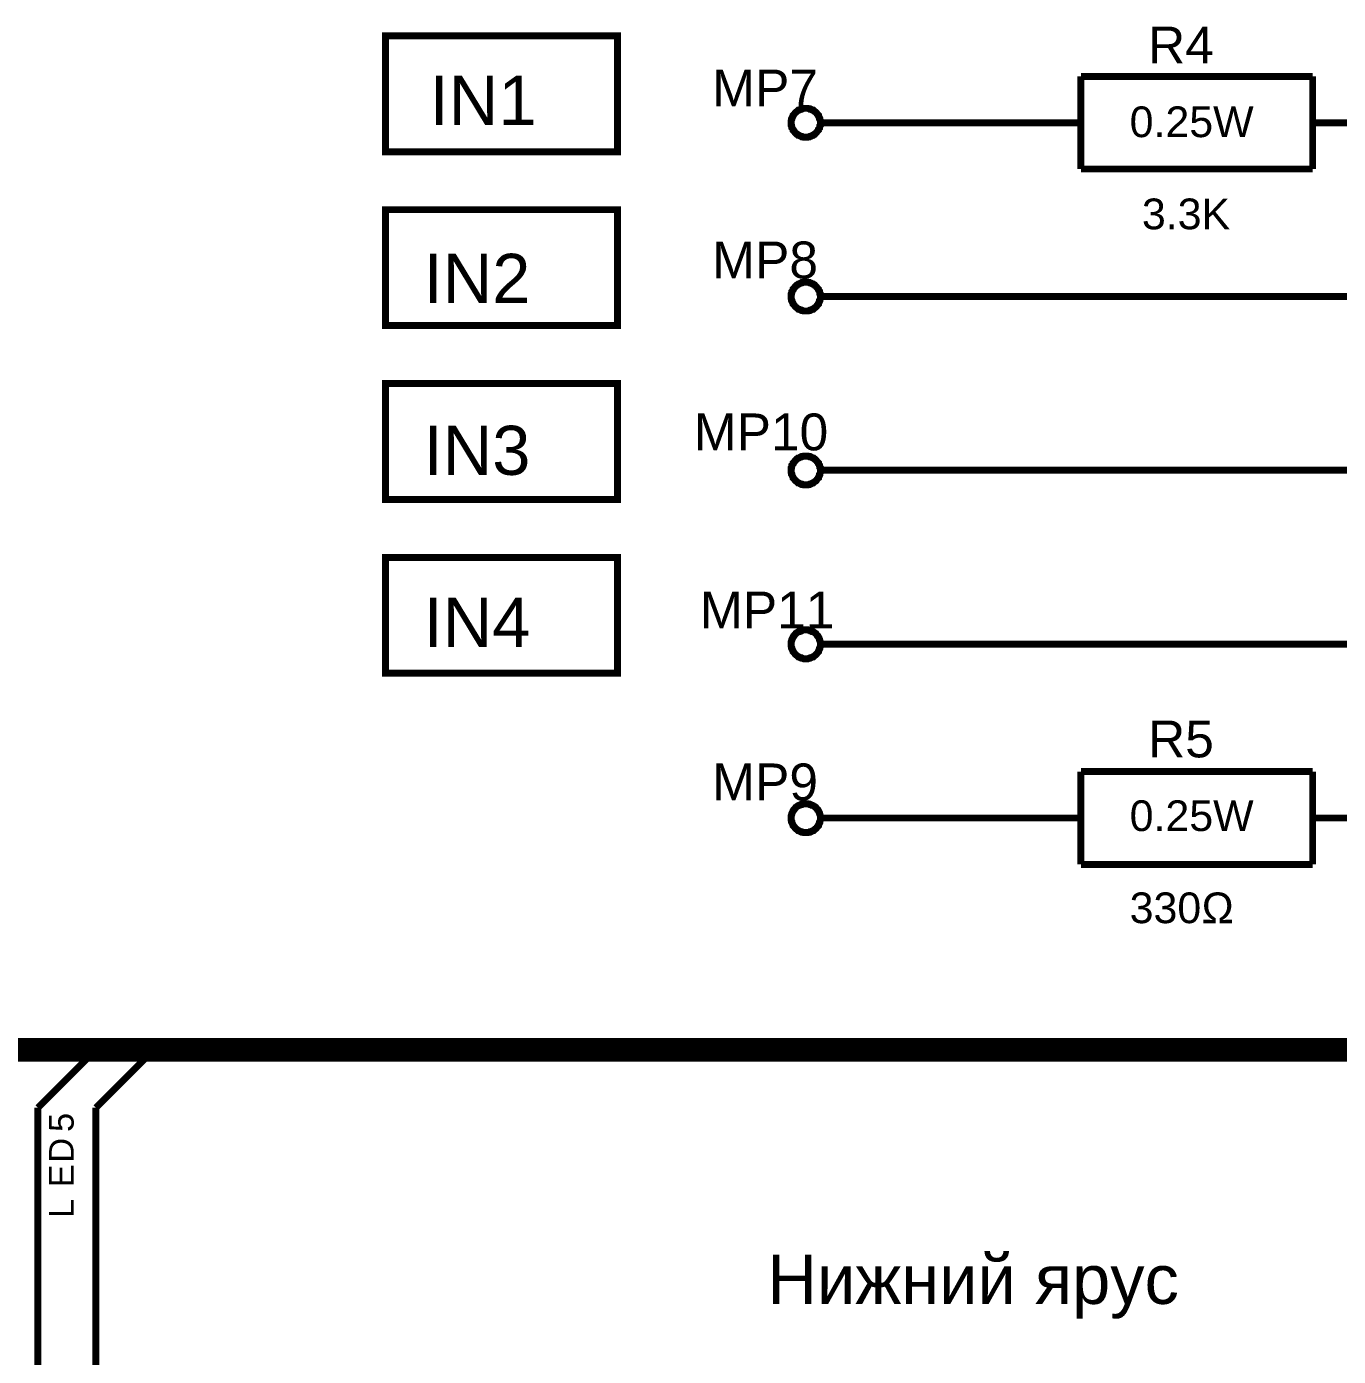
# Model space of a CAD drawing. Header units: millimetres. Extents: x -2024 to 917, y -725 to 13.
# Drawn here: x -1831.9 to -1775.4, y -579.9 to -522.5 of the extents above; entities that cross this region are included whole.
import ezdxf

# ---------------------------------------------------------------- set-up
doc = ezdxf.new("R2010")
doc.units = ezdxf.units.MM
doc.styles.get("Standard").update_dxf_attribs({"font": 'arial.ttf'})

msp = doc.modelspace()

# ---------------------------------------------------------------- linework, layer by layer
at = {"color": 7}
for points, const_width in [([(-1816.464, -522.919), (-1806.467, -522.919), (-1806.467, -527.92), (-1816.464, -527.92), (-1816.464, -522.919)], 0.3), ([(-1816.464, -522.919), (-1816.464, -527.92), (-1806.467, -527.92), (-1806.467, -522.919), (-1816.464, -522.919), (-1816.464, -522.919)], 0.0991), ([(-1816.464, -530.42), (-1806.467, -530.42), (-1806.467, -535.421), (-1816.464, -535.421), (-1816.464, -530.42)], 0.3), ([(-1816.464, -530.42), (-1816.464, -535.421), (-1806.467, -535.421), (-1806.467, -530.42), (-1816.464, -530.42), (-1816.464, -530.42)], 0.0991), ([(-1816.464, -537.921), (-1806.467, -537.921), (-1806.467, -542.922), (-1816.464, -542.922), (-1816.464, -537.921)], 0.3), ([(-1816.464, -537.921), (-1816.464, -542.922), (-1806.467, -542.922), (-1806.467, -537.921), (-1816.464, -537.921), (-1816.464, -537.921)], 0.0991), ([(-1816.464, -545.423), (-1806.467, -545.423), (-1806.467, -550.423), (-1816.464, -550.423), (-1816.464, -545.423)], 0.3), ([(-1816.464, -545.423), (-1816.464, -550.423), (-1806.467, -550.423), (-1806.467, -545.423), (-1816.464, -545.423), (-1816.464, -545.423)], 0.0991)]:
    msp.add_lwpolyline(points, close=True, dxfattribs=dict(at, const_width=const_width))
for points, const_width in [([(-1786.473, -524.674), (-1786.473, -528.665)], 0.3), ([(-1786.473, -524.674), (-1776.476, -524.674)], 0.3), ([(-1776.476, -524.674), (-1776.476, -528.665)], 0.3), ([(-1798.969, -526.678), (-1798.969, -526.645), (-1798.969, -526.612), (-1798.969, -526.579), (-1798.953, -526.545), (-1798.953, -526.512), (-1798.936, -526.496), (-1798.936, -526.463), (-1798.92, -526.429), (-1798.903, -526.413), (-1798.887, -526.38), (-1798.887, -526.347), (-1798.87, -526.33), (-1798.837, -526.297), (-1798.82, -526.28), (-1798.804, -526.247), (-1798.787, -526.231), (-1798.771, -526.214), (-1798.738, -526.198), (-1798.721, -526.181), (-1798.688, -526.148), (-1798.671, -526.131), (-1798.638, -526.131), (-1798.605, -526.115), (-1798.589, -526.098), (-1798.556, -526.082), (-1798.522, -526.082), (-1798.506, -526.065), (-1798.473, -526.065), (-1798.44, -526.049), (-1798.407, -526.049), (-1798.373, -526.049), (-1798.34, -526.049)], 0.3), ([(-1798.34, -526.049), (-1798.373, -526.049), (-1798.407, -526.049), (-1798.44, -526.049), (-1798.473, -526.065), (-1798.506, -526.065), (-1798.522, -526.082), (-1798.556, -526.082), (-1798.589, -526.098), (-1798.605, -526.115), (-1798.638, -526.131), (-1798.671, -526.131), (-1798.688, -526.148), (-1798.721, -526.181), (-1798.738, -526.198), (-1798.771, -526.214), (-1798.787, -526.231), (-1798.804, -526.247), (-1798.82, -526.28), (-1798.837, -526.297), (-1798.87, -526.33), (-1798.887, -526.347), (-1798.887, -526.38), (-1798.903, -526.413), (-1798.92, -526.429), (-1798.936, -526.463), (-1798.936, -526.496), (-1798.953, -526.512), (-1798.953, -526.545), (-1798.969, -526.579), (-1798.969, -526.612), (-1798.969, -526.645), (-1798.969, -526.678)], 0.3), ([(-1798.34, -526.049), (-1798.307, -526.049), (-1798.274, -526.049), (-1798.241, -526.049), (-1798.208, -526.065), (-1798.175, -526.065), (-1798.158, -526.082), (-1798.125, -526.082), (-1798.092, -526.098), (-1798.076, -526.115), (-1798.042, -526.131), (-1798.009, -526.131), (-1797.993, -526.148), (-1797.96, -526.181), (-1797.943, -526.198), (-1797.91, -526.214), (-1797.893, -526.231), (-1797.877, -526.247), (-1797.86, -526.28), (-1797.844, -526.297), (-1797.811, -526.33), (-1797.794, -526.347), (-1797.794, -526.38), (-1797.778, -526.413), (-1797.761, -526.429), (-1797.745, -526.463), (-1797.745, -526.496), (-1797.728, -526.512), (-1797.728, -526.545), (-1797.711, -526.579), (-1797.711, -526.612), (-1797.711, -526.645), (-1797.711, -526.678)], 0.3), ([(-1797.711, -526.678), (-1797.711, -526.645), (-1797.711, -526.612), (-1797.711, -526.579), (-1797.728, -526.545), (-1797.728, -526.512), (-1797.745, -526.496), (-1797.745, -526.463), (-1797.761, -526.429), (-1797.778, -526.413), (-1797.794, -526.38), (-1797.794, -526.347), (-1797.811, -526.33), (-1797.844, -526.297), (-1797.86, -526.28), (-1797.877, -526.247), (-1797.893, -526.231), (-1797.91, -526.214), (-1797.943, -526.198), (-1797.96, -526.181), (-1797.993, -526.148), (-1798.009, -526.131), (-1798.042, -526.131), (-1798.076, -526.115), (-1798.092, -526.098), (-1798.125, -526.082), (-1798.158, -526.082), (-1798.175, -526.065), (-1798.208, -526.065), (-1798.241, -526.049), (-1798.274, -526.049), (-1798.307, -526.049), (-1798.34, -526.049)], 0.3), ([(-1798.34, -527.291), (-1798.373, -527.291), (-1798.407, -527.291), (-1798.44, -527.291), (-1798.473, -527.274), (-1798.506, -527.274), (-1798.522, -527.257), (-1798.556, -527.257), (-1798.589, -527.241), (-1798.605, -527.224), (-1798.638, -527.208), (-1798.671, -527.208), (-1798.688, -527.191), (-1798.721, -527.175), (-1798.738, -527.142), (-1798.771, -527.125), (-1798.787, -527.108), (-1798.804, -527.092), (-1798.82, -527.059), (-1798.837, -527.042), (-1798.87, -527.009), (-1798.887, -526.992), (-1798.887, -526.959), (-1798.903, -526.943), (-1798.92, -526.91), (-1798.936, -526.893), (-1798.936, -526.86), (-1798.953, -526.827), (-1798.953, -526.794), (-1798.969, -526.777), (-1798.969, -526.744), (-1798.969, -526.711), (-1798.969, -526.678)], 0.3), ([(-1798.969, -526.678), (-1798.969, -526.678)], 0.3), ([(-1798.969, -526.678), (-1798.969, -526.711), (-1798.969, -526.744), (-1798.969, -526.777), (-1798.953, -526.794), (-1798.953, -526.827), (-1798.936, -526.86), (-1798.936, -526.893), (-1798.92, -526.91), (-1798.903, -526.943), (-1798.887, -526.959), (-1798.887, -526.992), (-1798.87, -527.009), (-1798.837, -527.042), (-1798.82, -527.059), (-1798.804, -527.092), (-1798.787, -527.108), (-1798.771, -527.125), (-1798.738, -527.142), (-1798.721, -527.175), (-1798.688, -527.191), (-1798.671, -527.208), (-1798.638, -527.208), (-1798.605, -527.224), (-1798.589, -527.241), (-1798.556, -527.257), (-1798.522, -527.257), (-1798.506, -527.274), (-1798.473, -527.274), (-1798.44, -527.291), (-1798.407, -527.291), (-1798.373, -527.291), (-1798.34, -527.291)], 0.3), ([(-1797.711, -526.678), (-1797.711, -526.711), (-1797.711, -526.744), (-1797.711, -526.777), (-1797.728, -526.794), (-1797.728, -526.827), (-1797.745, -526.86), (-1797.745, -526.893), (-1797.761, -526.91), (-1797.778, -526.943), (-1797.794, -526.959), (-1797.794, -526.992), (-1797.811, -527.009), (-1797.844, -527.042), (-1797.86, -527.059), (-1797.877, -527.092), (-1797.893, -527.108), (-1797.91, -527.125), (-1797.943, -527.142), (-1797.96, -527.175), (-1797.993, -527.191), (-1798.009, -527.208), (-1798.042, -527.208), (-1798.076, -527.224), (-1798.092, -527.241), (-1798.125, -527.257), (-1798.158, -527.257), (-1798.175, -527.274), (-1798.208, -527.274), (-1798.241, -527.291), (-1798.274, -527.291), (-1798.307, -527.291), (-1798.34, -527.291)], 0.3), ([(-1798.34, -527.291), (-1798.307, -527.291), (-1798.274, -527.291), (-1798.241, -527.291), (-1798.208, -527.274), (-1798.175, -527.274), (-1798.158, -527.257), (-1798.125, -527.257), (-1798.092, -527.241), (-1798.076, -527.224), (-1798.042, -527.208), (-1798.009, -527.208), (-1797.993, -527.191), (-1797.96, -527.175), (-1797.943, -527.142), (-1797.91, -527.125), (-1797.893, -527.108), (-1797.877, -527.092), (-1797.86, -527.059), (-1797.844, -527.042), (-1797.811, -527.009), (-1797.794, -526.992), (-1797.794, -526.959), (-1797.778, -526.943), (-1797.761, -526.91), (-1797.745, -526.893), (-1797.745, -526.86), (-1797.728, -526.827), (-1797.728, -526.794), (-1797.711, -526.777), (-1797.711, -526.744), (-1797.711, -526.711), (-1797.711, -526.678)], 0.3), ([(-1797.711, -526.678), (-1796.47, -526.678)], 0.3), ([(-1797.711, -526.678), (-1797.711, -526.678), (-1797.711, -526.678), (-1797.711, -526.678), (-1797.711, -526.678), (-1797.711, -526.678), (-1797.711, -526.678), (-1797.711, -526.678), (-1797.711, -526.678), (-1797.711, -526.678), (-1797.711, -526.678), (-1797.711, -526.678), (-1797.711, -526.678), (-1797.711, -526.678), (-1797.711, -526.678), (-1797.711, -526.678), (-1797.711, -526.678), (-1797.711, -526.678), (-1797.711, -526.678), (-1797.711, -526.678), (-1797.711, -526.678), (-1797.711, -526.678), (-1797.711, -526.678), (-1797.711, -526.678), (-1797.711, -526.678), (-1797.711, -526.678), (-1797.711, -526.678), (-1797.711, -526.678), (-1797.711, -526.678), (-1797.711, -526.678), (-1797.711, -526.678), (-1797.711, -526.678), (-1797.711, -526.678)], 0.3), ([(-1797.711, -526.678), (-1797.711, -526.678)], 0.3), ([(-1796.47, -526.678), (-1788.972, -526.678)], 0.3), ([(-1786.473, -526.678), (-1788.972, -526.678)], 0.3), ([(-1776.476, -526.678), (-1773.977, -526.678)], 0.3), ([(-1786.473, -528.665), (-1776.476, -528.665)], 0.3), ([(-1798.969, -534.162), (-1798.969, -534.129), (-1798.969, -534.096), (-1798.969, -534.063), (-1798.953, -534.047), (-1798.953, -534.013), (-1798.936, -533.98), (-1798.936, -533.947), (-1798.92, -533.931), (-1798.903, -533.898), (-1798.887, -533.881), (-1798.887, -533.848), (-1798.87, -533.831), (-1798.837, -533.798), (-1798.82, -533.782), (-1798.804, -533.749), (-1798.787, -533.732), (-1798.771, -533.715), (-1798.738, -533.699), (-1798.721, -533.666), (-1798.688, -533.649), (-1798.671, -533.633), (-1798.638, -533.633), (-1798.605, -533.616), (-1798.589, -533.599), (-1798.556, -533.583), (-1798.522, -533.583), (-1798.506, -533.566), (-1798.473, -533.566), (-1798.44, -533.55), (-1798.407, -533.55), (-1798.373, -533.55), (-1798.34, -533.55)], 0.3), ([(-1798.34, -533.55), (-1798.373, -533.55), (-1798.407, -533.55), (-1798.44, -533.55), (-1798.473, -533.566), (-1798.506, -533.566), (-1798.522, -533.583), (-1798.556, -533.583), (-1798.589, -533.599), (-1798.605, -533.616), (-1798.638, -533.633), (-1798.671, -533.633), (-1798.688, -533.649), (-1798.721, -533.666), (-1798.738, -533.699), (-1798.771, -533.715), (-1798.787, -533.732), (-1798.804, -533.749), (-1798.82, -533.782), (-1798.837, -533.798), (-1798.87, -533.831), (-1798.887, -533.848), (-1798.887, -533.881), (-1798.903, -533.898), (-1798.92, -533.931), (-1798.936, -533.947), (-1798.936, -533.98), (-1798.953, -534.013), (-1798.953, -534.047), (-1798.969, -534.063), (-1798.969, -534.096), (-1798.969, -534.129), (-1798.969, -534.162)], 0.3), ([(-1798.34, -533.55), (-1798.307, -533.55), (-1798.274, -533.55), (-1798.241, -533.55), (-1798.208, -533.566), (-1798.175, -533.566), (-1798.158, -533.583), (-1798.125, -533.583), (-1798.092, -533.599), (-1798.076, -533.616), (-1798.042, -533.633), (-1798.009, -533.633), (-1797.993, -533.649), (-1797.96, -533.666), (-1797.943, -533.699), (-1797.91, -533.715), (-1797.893, -533.732), (-1797.877, -533.749), (-1797.86, -533.782), (-1797.844, -533.798), (-1797.811, -533.831), (-1797.794, -533.848), (-1797.794, -533.881), (-1797.778, -533.898), (-1797.761, -533.931), (-1797.745, -533.947), (-1797.745, -533.98), (-1797.728, -534.013), (-1797.728, -534.047), (-1797.711, -534.063), (-1797.711, -534.096), (-1797.711, -534.129), (-1797.711, -534.162)], 0.3), ([(-1797.711, -534.162), (-1797.711, -534.129), (-1797.711, -534.096), (-1797.711, -534.063), (-1797.728, -534.047), (-1797.728, -534.013), (-1797.745, -533.98), (-1797.745, -533.947), (-1797.761, -533.931), (-1797.778, -533.898), (-1797.794, -533.881), (-1797.794, -533.848), (-1797.811, -533.831), (-1797.844, -533.798), (-1797.86, -533.782), (-1797.877, -533.749), (-1797.893, -533.732), (-1797.91, -533.715), (-1797.943, -533.699), (-1797.96, -533.666), (-1797.993, -533.649), (-1798.009, -533.633), (-1798.042, -533.633), (-1798.076, -533.616), (-1798.092, -533.599), (-1798.125, -533.583), (-1798.158, -533.583), (-1798.175, -533.566), (-1798.208, -533.566), (-1798.241, -533.55), (-1798.274, -533.55), (-1798.307, -533.55), (-1798.34, -533.55)], 0.3), ([(-1798.34, -534.792), (-1798.373, -534.792), (-1798.407, -534.792), (-1798.44, -534.792), (-1798.473, -534.775), (-1798.506, -534.775), (-1798.522, -534.759), (-1798.556, -534.759), (-1798.589, -534.742), (-1798.605, -534.725), (-1798.638, -534.709), (-1798.671, -534.709), (-1798.688, -534.692), (-1798.721, -534.659), (-1798.738, -534.643), (-1798.771, -534.626), (-1798.787, -534.61), (-1798.804, -534.593), (-1798.82, -534.56), (-1798.837, -534.543), (-1798.87, -534.51), (-1798.887, -534.494), (-1798.887, -534.461), (-1798.903, -534.427), (-1798.92, -534.411), (-1798.936, -534.378), (-1798.936, -534.345), (-1798.953, -534.328), (-1798.953, -534.295), (-1798.969, -534.262), (-1798.969, -534.229), (-1798.969, -534.196), (-1798.969, -534.162)], 0.3), ([(-1798.969, -534.162), (-1798.969, -534.162)], 0.3), ([(-1798.969, -534.162), (-1798.969, -534.196), (-1798.969, -534.229), (-1798.969, -534.262), (-1798.953, -534.295), (-1798.953, -534.328), (-1798.936, -534.345), (-1798.936, -534.378), (-1798.92, -534.411), (-1798.903, -534.427), (-1798.887, -534.461), (-1798.887, -534.494), (-1798.87, -534.51), (-1798.837, -534.543), (-1798.82, -534.56), (-1798.804, -534.593), (-1798.787, -534.61), (-1798.771, -534.626), (-1798.738, -534.643), (-1798.721, -534.659), (-1798.688, -534.692), (-1798.671, -534.709), (-1798.638, -534.709), (-1798.605, -534.725), (-1798.589, -534.742), (-1798.556, -534.759), (-1798.522, -534.759), (-1798.506, -534.775), (-1798.473, -534.775), (-1798.44, -534.792), (-1798.407, -534.792), (-1798.373, -534.792), (-1798.34, -534.792)], 0.3), ([(-1797.711, -534.162), (-1797.711, -534.196), (-1797.711, -534.229), (-1797.711, -534.262), (-1797.728, -534.295), (-1797.728, -534.328), (-1797.745, -534.345), (-1797.745, -534.378), (-1797.761, -534.411), (-1797.778, -534.427), (-1797.794, -534.461), (-1797.794, -534.494), (-1797.811, -534.51), (-1797.844, -534.543), (-1797.86, -534.56), (-1797.877, -534.593), (-1797.893, -534.61), (-1797.91, -534.626), (-1797.943, -534.643), (-1797.96, -534.659), (-1797.993, -534.692), (-1798.009, -534.709), (-1798.042, -534.709), (-1798.076, -534.725), (-1798.092, -534.742), (-1798.125, -534.759), (-1798.158, -534.759), (-1798.175, -534.775), (-1798.208, -534.775), (-1798.241, -534.792), (-1798.274, -534.792), (-1798.307, -534.792), (-1798.34, -534.792)], 0.3), ([(-1798.34, -534.792), (-1798.307, -534.792), (-1798.274, -534.792), (-1798.241, -534.792), (-1798.208, -534.775), (-1798.175, -534.775), (-1798.158, -534.759), (-1798.125, -534.759), (-1798.092, -534.742), (-1798.076, -534.725), (-1798.042, -534.709), (-1798.009, -534.709), (-1797.993, -534.692), (-1797.96, -534.659), (-1797.943, -534.643), (-1797.91, -534.626), (-1797.893, -534.61), (-1797.877, -534.593), (-1797.86, -534.56), (-1797.844, -534.543), (-1797.811, -534.51), (-1797.794, -534.494), (-1797.794, -534.461), (-1797.778, -534.427), (-1797.761, -534.411), (-1797.745, -534.378), (-1797.745, -534.345), (-1797.728, -534.328), (-1797.728, -534.295), (-1797.711, -534.262), (-1797.711, -534.229), (-1797.711, -534.196), (-1797.711, -534.162)], 0.3), ([(-1797.711, -534.162), (-1796.47, -534.162)], 0.3), ([(-1797.711, -534.162), (-1797.711, -534.162), (-1797.711, -534.162), (-1797.711, -534.162), (-1797.711, -534.162), (-1797.711, -534.162), (-1797.711, -534.162), (-1797.711, -534.162), (-1797.711, -534.162), (-1797.711, -534.162), (-1797.711, -534.162), (-1797.711, -534.162), (-1797.711, -534.162), (-1797.711, -534.162), (-1797.711, -534.162), (-1797.711, -534.162), (-1797.711, -534.162), (-1797.711, -534.162), (-1797.711, -534.162), (-1797.711, -534.162), (-1797.711, -534.162), (-1797.711, -534.162), (-1797.711, -534.162), (-1797.711, -534.162), (-1797.711, -534.162), (-1797.711, -534.162), (-1797.711, -534.162), (-1797.711, -534.162), (-1797.711, -534.162), (-1797.711, -534.162), (-1797.711, -534.162), (-1797.711, -534.162), (-1797.711, -534.162)], 0.3), ([(-1797.711, -534.162), (-1797.711, -534.162)], 0.3), ([(-1796.47, -534.162), (-1773.977, -534.162)], 0.3), ([(-1798.969, -541.664), (-1798.969, -541.631), (-1798.969, -541.597), (-1798.969, -541.564), (-1798.953, -541.548), (-1798.953, -541.515), (-1798.936, -541.481), (-1798.936, -541.448), (-1798.92, -541.432), (-1798.903, -541.399), (-1798.887, -541.382), (-1798.887, -541.349), (-1798.87, -541.332), (-1798.837, -541.299), (-1798.82, -541.283), (-1798.804, -541.25), (-1798.787, -541.233), (-1798.771, -541.217), (-1798.738, -541.2), (-1798.721, -541.167), (-1798.688, -541.15), (-1798.671, -541.134), (-1798.638, -541.134), (-1798.605, -541.117), (-1798.589, -541.101), (-1798.556, -541.084), (-1798.522, -541.084), (-1798.506, -541.068), (-1798.473, -541.068), (-1798.44, -541.051), (-1798.407, -541.051), (-1798.373, -541.051), (-1798.34, -541.051)], 0.3), ([(-1798.34, -541.051), (-1798.373, -541.051), (-1798.407, -541.051), (-1798.44, -541.051), (-1798.473, -541.068), (-1798.506, -541.068), (-1798.522, -541.084), (-1798.556, -541.084), (-1798.589, -541.101), (-1798.605, -541.117), (-1798.638, -541.134), (-1798.671, -541.134), (-1798.688, -541.15), (-1798.721, -541.167), (-1798.738, -541.2), (-1798.771, -541.217), (-1798.787, -541.233), (-1798.804, -541.25), (-1798.82, -541.283), (-1798.837, -541.299), (-1798.87, -541.332), (-1798.887, -541.349), (-1798.887, -541.382), (-1798.903, -541.399), (-1798.92, -541.432), (-1798.936, -541.448), (-1798.936, -541.481), (-1798.953, -541.515), (-1798.953, -541.548), (-1798.969, -541.564), (-1798.969, -541.597), (-1798.969, -541.631), (-1798.969, -541.664)], 0.3), ([(-1798.34, -541.051), (-1798.307, -541.051), (-1798.274, -541.051), (-1798.241, -541.051), (-1798.208, -541.068), (-1798.175, -541.068), (-1798.158, -541.084), (-1798.125, -541.084), (-1798.092, -541.101), (-1798.076, -541.117), (-1798.042, -541.134), (-1798.009, -541.134), (-1797.993, -541.15), (-1797.96, -541.167), (-1797.943, -541.2), (-1797.91, -541.217), (-1797.893, -541.233), (-1797.877, -541.25), (-1797.86, -541.283), (-1797.844, -541.299), (-1797.811, -541.332), (-1797.794, -541.349), (-1797.794, -541.382), (-1797.778, -541.399), (-1797.761, -541.432), (-1797.745, -541.448), (-1797.745, -541.481), (-1797.728, -541.515), (-1797.728, -541.548), (-1797.711, -541.564), (-1797.711, -541.597), (-1797.711, -541.631), (-1797.711, -541.664)], 0.3), ([(-1797.711, -541.664), (-1797.711, -541.631), (-1797.711, -541.597), (-1797.711, -541.564), (-1797.728, -541.548), (-1797.728, -541.515), (-1797.745, -541.481), (-1797.745, -541.448), (-1797.761, -541.432), (-1797.778, -541.399), (-1797.794, -541.382), (-1797.794, -541.349), (-1797.811, -541.332), (-1797.844, -541.299), (-1797.86, -541.283), (-1797.877, -541.25), (-1797.893, -541.233), (-1797.91, -541.217), (-1797.943, -541.2), (-1797.96, -541.167), (-1797.993, -541.15), (-1798.009, -541.134), (-1798.042, -541.134), (-1798.076, -541.117), (-1798.092, -541.101), (-1798.125, -541.084), (-1798.158, -541.084), (-1798.175, -541.068), (-1798.208, -541.068), (-1798.241, -541.051), (-1798.274, -541.051), (-1798.307, -541.051), (-1798.34, -541.051)], 0.3), ([(-1798.34, -542.293), (-1798.373, -542.293), (-1798.407, -542.293), (-1798.44, -542.293), (-1798.473, -542.276), (-1798.506, -542.276), (-1798.522, -542.26), (-1798.556, -542.26), (-1798.589, -542.243), (-1798.605, -542.227), (-1798.638, -542.21), (-1798.671, -542.21), (-1798.688, -542.194), (-1798.721, -542.16), (-1798.738, -542.144), (-1798.771, -542.127), (-1798.787, -542.111), (-1798.804, -542.094), (-1798.82, -542.061), (-1798.837, -542.044), (-1798.87, -542.011), (-1798.887, -541.995), (-1798.887, -541.962), (-1798.903, -541.929), (-1798.92, -541.912), (-1798.936, -541.879), (-1798.936, -541.846), (-1798.953, -541.829), (-1798.953, -541.796), (-1798.969, -541.763), (-1798.969, -541.73), (-1798.969, -541.697), (-1798.969, -541.664)], 0.3), ([(-1798.969, -541.664), (-1798.969, -541.664)], 0.3), ([(-1798.969, -541.664), (-1798.969, -541.697), (-1798.969, -541.73), (-1798.969, -541.763), (-1798.953, -541.796), (-1798.953, -541.829), (-1798.936, -541.846), (-1798.936, -541.879), (-1798.92, -541.912), (-1798.903, -541.929), (-1798.887, -541.962), (-1798.887, -541.995), (-1798.87, -542.011), (-1798.837, -542.044), (-1798.82, -542.061), (-1798.804, -542.094), (-1798.787, -542.111), (-1798.771, -542.127), (-1798.738, -542.144), (-1798.721, -542.16), (-1798.688, -542.194), (-1798.671, -542.21), (-1798.638, -542.21), (-1798.605, -542.227), (-1798.589, -542.243), (-1798.556, -542.26), (-1798.522, -542.26), (-1798.506, -542.276), (-1798.473, -542.276), (-1798.44, -542.293), (-1798.407, -542.293), (-1798.373, -542.293), (-1798.34, -542.293)], 0.3), ([(-1797.711, -541.664), (-1797.711, -541.697), (-1797.711, -541.73), (-1797.711, -541.763), (-1797.728, -541.796), (-1797.728, -541.829), (-1797.745, -541.846), (-1797.745, -541.879), (-1797.761, -541.912), (-1797.778, -541.929), (-1797.794, -541.962), (-1797.794, -541.995), (-1797.811, -542.011), (-1797.844, -542.044), (-1797.86, -542.061), (-1797.877, -542.094), (-1797.893, -542.111), (-1797.91, -542.127), (-1797.943, -542.144), (-1797.96, -542.16), (-1797.993, -542.194), (-1798.009, -542.21), (-1798.042, -542.21), (-1798.076, -542.227), (-1798.092, -542.243), (-1798.125, -542.26), (-1798.158, -542.26), (-1798.175, -542.276), (-1798.208, -542.276), (-1798.241, -542.293), (-1798.274, -542.293), (-1798.307, -542.293), (-1798.34, -542.293)], 0.3), ([(-1798.34, -542.293), (-1798.307, -542.293), (-1798.274, -542.293), (-1798.241, -542.293), (-1798.208, -542.276), (-1798.175, -542.276), (-1798.158, -542.26), (-1798.125, -542.26), (-1798.092, -542.243), (-1798.076, -542.227), (-1798.042, -542.21), (-1798.009, -542.21), (-1797.993, -542.194), (-1797.96, -542.16), (-1797.943, -542.144), (-1797.91, -542.127), (-1797.893, -542.111), (-1797.877, -542.094), (-1797.86, -542.061), (-1797.844, -542.044), (-1797.811, -542.011), (-1797.794, -541.995), (-1797.794, -541.962), (-1797.778, -541.929), (-1797.761, -541.912), (-1797.745, -541.879), (-1797.745, -541.846), (-1797.728, -541.829), (-1797.728, -541.796), (-1797.711, -541.763), (-1797.711, -541.73), (-1797.711, -541.697), (-1797.711, -541.664)], 0.3), ([(-1797.711, -541.664), (-1796.47, -541.664)], 0.3), ([(-1797.711, -541.664), (-1797.711, -541.664), (-1797.711, -541.664), (-1797.711, -541.664), (-1797.711, -541.664), (-1797.711, -541.664), (-1797.711, -541.664), (-1797.711, -541.664), (-1797.711, -541.664), (-1797.711, -541.664), (-1797.711, -541.664), (-1797.711, -541.664), (-1797.711, -541.664), (-1797.711, -541.664), (-1797.711, -541.664), (-1797.711, -541.664), (-1797.711, -541.664), (-1797.711, -541.664), (-1797.711, -541.664), (-1797.711, -541.664), (-1797.711, -541.664), (-1797.711, -541.664), (-1797.711, -541.664), (-1797.711, -541.664), (-1797.711, -541.664), (-1797.711, -541.664), (-1797.711, -541.664), (-1797.711, -541.664), (-1797.711, -541.664), (-1797.711, -541.664), (-1797.711, -541.664), (-1797.711, -541.664), (-1797.711, -541.664)], 0.3), ([(-1797.711, -541.664), (-1797.711, -541.664)], 0.3), ([(-1796.47, -541.664), (-1756.483, -541.664)], 0.3), ([(-1798.969, -549.165), (-1798.969, -549.132), (-1798.969, -549.099), (-1798.969, -549.065), (-1798.953, -549.032), (-1798.953, -549.016), (-1798.936, -548.983), (-1798.936, -548.95), (-1798.92, -548.916), (-1798.903, -548.9), (-1798.887, -548.867), (-1798.887, -548.85), (-1798.87, -548.817), (-1798.837, -548.801), (-1798.82, -548.767), (-1798.804, -548.751), (-1798.787, -548.734), (-1798.771, -548.701), (-1798.738, -548.685), (-1798.721, -548.668), (-1798.688, -548.651), (-1798.671, -548.635), (-1798.638, -548.618), (-1798.605, -548.618), (-1798.589, -548.602), (-1798.556, -548.585), (-1798.522, -548.585), (-1798.506, -548.569), (-1798.473, -548.569), (-1798.44, -548.552), (-1798.407, -548.552), (-1798.373, -548.552), (-1798.34, -548.552)], 0.3), ([(-1798.34, -548.552), (-1798.373, -548.552), (-1798.407, -548.552), (-1798.44, -548.552), (-1798.473, -548.569), (-1798.506, -548.569), (-1798.522, -548.585), (-1798.556, -548.585), (-1798.589, -548.602), (-1798.605, -548.618), (-1798.638, -548.618), (-1798.671, -548.635), (-1798.688, -548.651), (-1798.721, -548.668), (-1798.738, -548.685), (-1798.771, -548.701), (-1798.787, -548.734), (-1798.804, -548.751), (-1798.82, -548.767), (-1798.837, -548.801), (-1798.87, -548.817), (-1798.887, -548.85), (-1798.887, -548.867), (-1798.903, -548.9), (-1798.92, -548.916), (-1798.936, -548.95), (-1798.936, -548.983), (-1798.953, -549.016), (-1798.953, -549.032), (-1798.969, -549.065), (-1798.969, -549.099), (-1798.969, -549.132), (-1798.969, -549.165)], 0.3), ([(-1798.34, -548.552), (-1798.307, -548.552), (-1798.274, -548.552), (-1798.241, -548.552), (-1798.208, -548.569), (-1798.175, -548.569), (-1798.158, -548.585), (-1798.125, -548.585), (-1798.092, -548.602), (-1798.076, -548.618), (-1798.042, -548.618), (-1798.009, -548.635), (-1797.993, -548.651), (-1797.96, -548.668), (-1797.943, -548.685), (-1797.91, -548.701), (-1797.893, -548.734), (-1797.877, -548.751), (-1797.86, -548.767), (-1797.844, -548.801), (-1797.811, -548.817), (-1797.794, -548.85), (-1797.794, -548.867), (-1797.778, -548.9), (-1797.761, -548.916), (-1797.745, -548.95), (-1797.745, -548.983), (-1797.728, -549.016), (-1797.728, -549.032), (-1797.711, -549.065), (-1797.711, -549.099), (-1797.711, -549.132), (-1797.711, -549.165)], 0.3), ([(-1797.711, -549.165), (-1797.711, -549.132), (-1797.711, -549.099), (-1797.711, -549.065), (-1797.728, -549.032), (-1797.728, -549.016), (-1797.745, -548.983), (-1797.745, -548.95), (-1797.761, -548.916), (-1797.778, -548.9), (-1797.794, -548.867), (-1797.794, -548.85), (-1797.811, -548.817), (-1797.844, -548.801), (-1797.86, -548.767), (-1797.877, -548.751), (-1797.893, -548.734), (-1797.91, -548.701), (-1797.943, -548.685), (-1797.96, -548.668), (-1797.993, -548.651), (-1798.009, -548.635), (-1798.042, -548.618), (-1798.076, -548.618), (-1798.092, -548.602), (-1798.125, -548.585), (-1798.158, -548.585), (-1798.175, -548.569), (-1798.208, -548.569), (-1798.241, -548.552), (-1798.274, -548.552), (-1798.307, -548.552), (-1798.34, -548.552)], 0.3), ([(-1798.34, -549.794), (-1798.373, -549.794), (-1798.407, -549.794), (-1798.44, -549.794), (-1798.473, -549.777), (-1798.506, -549.777), (-1798.522, -549.761), (-1798.556, -549.761), (-1798.589, -549.744), (-1798.605, -549.728), (-1798.638, -549.711), (-1798.671, -549.711), (-1798.688, -549.695), (-1798.721, -549.662), (-1798.738, -549.645), (-1798.771, -549.628), (-1798.787, -549.612), (-1798.804, -549.595), (-1798.82, -549.562), (-1798.837, -549.546), (-1798.87, -549.513), (-1798.887, -549.496), (-1798.887, -549.463), (-1798.903, -549.43), (-1798.92, -549.413), (-1798.936, -549.38), (-1798.936, -549.347), (-1798.953, -549.33), (-1798.953, -549.297), (-1798.969, -549.264), (-1798.969, -549.231), (-1798.969, -549.198), (-1798.969, -549.165)], 0.3), ([(-1798.969, -549.165), (-1798.969, -549.165)], 0.3), ([(-1798.969, -549.165), (-1798.969, -549.198), (-1798.969, -549.231), (-1798.969, -549.264), (-1798.953, -549.297), (-1798.953, -549.33), (-1798.936, -549.347), (-1798.936, -549.38), (-1798.92, -549.413), (-1798.903, -549.43), (-1798.887, -549.463), (-1798.887, -549.496), (-1798.87, -549.513), (-1798.837, -549.546), (-1798.82, -549.562), (-1798.804, -549.595), (-1798.787, -549.612), (-1798.771, -549.628), (-1798.738, -549.645), (-1798.721, -549.662), (-1798.688, -549.695), (-1798.671, -549.711), (-1798.638, -549.711), (-1798.605, -549.728), (-1798.589, -549.744), (-1798.556, -549.761), (-1798.522, -549.761), (-1798.506, -549.777), (-1798.473, -549.777), (-1798.44, -549.794), (-1798.407, -549.794), (-1798.373, -549.794), (-1798.34, -549.794)], 0.3), ([(-1797.711, -549.165), (-1797.711, -549.198), (-1797.711, -549.231), (-1797.711, -549.264), (-1797.728, -549.297), (-1797.728, -549.33), (-1797.745, -549.347), (-1797.745, -549.38), (-1797.761, -549.413), (-1797.778, -549.43), (-1797.794, -549.463), (-1797.794, -549.496), (-1797.811, -549.513), (-1797.844, -549.546), (-1797.86, -549.562), (-1797.877, -549.595), (-1797.893, -549.612), (-1797.91, -549.628), (-1797.943, -549.645), (-1797.96, -549.662), (-1797.993, -549.695), (-1798.009, -549.711), (-1798.042, -549.711), (-1798.076, -549.728), (-1798.092, -549.744), (-1798.125, -549.761), (-1798.158, -549.761), (-1798.175, -549.777), (-1798.208, -549.777), (-1798.241, -549.794), (-1798.274, -549.794), (-1798.307, -549.794), (-1798.34, -549.794)], 0.3), ([(-1798.34, -549.794), (-1798.307, -549.794), (-1798.274, -549.794), (-1798.241, -549.794), (-1798.208, -549.777), (-1798.175, -549.777), (-1798.158, -549.761), (-1798.125, -549.761), (-1798.092, -549.744), (-1798.076, -549.728), (-1798.042, -549.711), (-1798.009, -549.711), (-1797.993, -549.695), (-1797.96, -549.662), (-1797.943, -549.645), (-1797.91, -549.628), (-1797.893, -549.612), (-1797.877, -549.595), (-1797.86, -549.562), (-1797.844, -549.546), (-1797.811, -549.513), (-1797.794, -549.496), (-1797.794, -549.463), (-1797.778, -549.43), (-1797.761, -549.413), (-1797.745, -549.38), (-1797.745, -549.347), (-1797.728, -549.33), (-1797.728, -549.297), (-1797.711, -549.264), (-1797.711, -549.231), (-1797.711, -549.198), (-1797.711, -549.165)], 0.3), ([(-1797.711, -549.165), (-1796.47, -549.165)], 0.3), ([(-1797.711, -549.165), (-1797.711, -549.165), (-1797.711, -549.165), (-1797.711, -549.165), (-1797.711, -549.165), (-1797.711, -549.165), (-1797.711, -549.165), (-1797.711, -549.165), (-1797.711, -549.165), (-1797.711, -549.165), (-1797.711, -549.165), (-1797.711, -549.165), (-1797.711, -549.165), (-1797.711, -549.165), (-1797.711, -549.165), (-1797.711, -549.165), (-1797.711, -549.165), (-1797.711, -549.165), (-1797.711, -549.165), (-1797.711, -549.165), (-1797.711, -549.165), (-1797.711, -549.165), (-1797.711, -549.165), (-1797.711, -549.165), (-1797.711, -549.165), (-1797.711, -549.165), (-1797.711, -549.165), (-1797.711, -549.165), (-1797.711, -549.165), (-1797.711, -549.165), (-1797.711, -549.165), (-1797.711, -549.165), (-1797.711, -549.165)], 0.3), ([(-1797.711, -549.165), (-1797.711, -549.165)], 0.3), ([(-1796.47, -549.165), (-1739.005, -549.165)], 0.3), ([(-1786.473, -554.662), (-1786.473, -558.67)], 0.3), ([(-1786.473, -554.662), (-1776.476, -554.662)], 0.3), ([(-1776.476, -554.662), (-1776.476, -558.67)], 0.3), ([(-1798.969, -556.666), (-1798.969, -556.633), (-1798.969, -556.6), (-1798.969, -556.567), (-1798.953, -556.534), (-1798.953, -556.517), (-1798.936, -556.484), (-1798.936, -556.451), (-1798.92, -556.418), (-1798.903, -556.401), (-1798.887, -556.368), (-1798.887, -556.351), (-1798.87, -556.318), (-1798.837, -556.302), (-1798.82, -556.269), (-1798.804, -556.252), (-1798.787, -556.235), (-1798.771, -556.202), (-1798.738, -556.186), (-1798.721, -556.169), (-1798.688, -556.153), (-1798.671, -556.136), (-1798.638, -556.12), (-1798.605, -556.12), (-1798.589, -556.103), (-1798.556, -556.086), (-1798.522, -556.086), (-1798.506, -556.07), (-1798.473, -556.07), (-1798.44, -556.053), (-1798.407, -556.053), (-1798.373, -556.053), (-1798.34, -556.053)], 0.3), ([(-1798.34, -556.053), (-1798.373, -556.053), (-1798.407, -556.053), (-1798.44, -556.053), (-1798.473, -556.07), (-1798.506, -556.07), (-1798.522, -556.086), (-1798.556, -556.086), (-1798.589, -556.103), (-1798.605, -556.12), (-1798.638, -556.12), (-1798.671, -556.136), (-1798.688, -556.153), (-1798.721, -556.169), (-1798.738, -556.186), (-1798.771, -556.202), (-1798.787, -556.235), (-1798.804, -556.252), (-1798.82, -556.269), (-1798.837, -556.302), (-1798.87, -556.318), (-1798.887, -556.351), (-1798.887, -556.368), (-1798.903, -556.401), (-1798.92, -556.418), (-1798.936, -556.451), (-1798.936, -556.484), (-1798.953, -556.517), (-1798.953, -556.534), (-1798.969, -556.567), (-1798.969, -556.6), (-1798.969, -556.633), (-1798.969, -556.666)], 0.3), ([(-1798.34, -556.053), (-1798.307, -556.053), (-1798.274, -556.053), (-1798.241, -556.053), (-1798.208, -556.07), (-1798.175, -556.07), (-1798.158, -556.086), (-1798.125, -556.086), (-1798.092, -556.103), (-1798.076, -556.12), (-1798.042, -556.12), (-1798.009, -556.136), (-1797.993, -556.153), (-1797.96, -556.169), (-1797.943, -556.186), (-1797.91, -556.202), (-1797.893, -556.235), (-1797.877, -556.252), (-1797.86, -556.269), (-1797.844, -556.302), (-1797.811, -556.318), (-1797.794, -556.351), (-1797.794, -556.368), (-1797.778, -556.401), (-1797.761, -556.418), (-1797.745, -556.451), (-1797.745, -556.484), (-1797.728, -556.517), (-1797.728, -556.534), (-1797.711, -556.567), (-1797.711, -556.6), (-1797.711, -556.633), (-1797.711, -556.666)], 0.3), ([(-1797.711, -556.666), (-1797.711, -556.633), (-1797.711, -556.6), (-1797.711, -556.567), (-1797.728, -556.534), (-1797.728, -556.517), (-1797.745, -556.484), (-1797.745, -556.451), (-1797.761, -556.418), (-1797.778, -556.401), (-1797.794, -556.368), (-1797.794, -556.351), (-1797.811, -556.318), (-1797.844, -556.302), (-1797.86, -556.269), (-1797.877, -556.252), (-1797.893, -556.235), (-1797.91, -556.202), (-1797.943, -556.186), (-1797.96, -556.169), (-1797.993, -556.153), (-1798.009, -556.136), (-1798.042, -556.12), (-1798.076, -556.12), (-1798.092, -556.103), (-1798.125, -556.086), (-1798.158, -556.086), (-1798.175, -556.07), (-1798.208, -556.07), (-1798.241, -556.053), (-1798.274, -556.053), (-1798.307, -556.053), (-1798.34, -556.053)], 0.3), ([(-1798.34, -557.295), (-1798.373, -557.295), (-1798.407, -557.295), (-1798.44, -557.295), (-1798.473, -557.279), (-1798.506, -557.279), (-1798.522, -557.262), (-1798.556, -557.262), (-1798.589, -557.246), (-1798.605, -557.229), (-1798.638, -557.212), (-1798.671, -557.212), (-1798.688, -557.196), (-1798.721, -557.163), (-1798.738, -557.146), (-1798.771, -557.13), (-1798.787, -557.113), (-1798.804, -557.097), (-1798.82, -557.063), (-1798.837, -557.047), (-1798.87, -557.014), (-1798.887, -556.997), (-1798.887, -556.964), (-1798.903, -556.931), (-1798.92, -556.914), (-1798.936, -556.881), (-1798.936, -556.848), (-1798.953, -556.832), (-1798.953, -556.798), (-1798.969, -556.765), (-1798.969, -556.732), (-1798.969, -556.699), (-1798.969, -556.666)], 0.3), ([(-1798.969, -556.666), (-1798.969, -556.666)], 0.3), ([(-1798.969, -556.666), (-1798.969, -556.699), (-1798.969, -556.732), (-1798.969, -556.765), (-1798.953, -556.798), (-1798.953, -556.832), (-1798.936, -556.848), (-1798.936, -556.881), (-1798.92, -556.914), (-1798.903, -556.931), (-1798.887, -556.964), (-1798.887, -556.997), (-1798.87, -557.014), (-1798.837, -557.047), (-1798.82, -557.063), (-1798.804, -557.097), (-1798.787, -557.113), (-1798.771, -557.13), (-1798.738, -557.146), (-1798.721, -557.163), (-1798.688, -557.196), (-1798.671, -557.212), (-1798.638, -557.212), (-1798.605, -557.229), (-1798.589, -557.246), (-1798.556, -557.262), (-1798.522, -557.262), (-1798.506, -557.279), (-1798.473, -557.279), (-1798.44, -557.295), (-1798.407, -557.295), (-1798.373, -557.295), (-1798.34, -557.295)], 0.3), ([(-1797.711, -556.666), (-1797.711, -556.699), (-1797.711, -556.732), (-1797.711, -556.765), (-1797.728, -556.798), (-1797.728, -556.832), (-1797.745, -556.848), (-1797.745, -556.881), (-1797.761, -556.914), (-1797.778, -556.931), (-1797.794, -556.964), (-1797.794, -556.997), (-1797.811, -557.014), (-1797.844, -557.047), (-1797.86, -557.063), (-1797.877, -557.097), (-1797.893, -557.113), (-1797.91, -557.13), (-1797.943, -557.146), (-1797.96, -557.163), (-1797.993, -557.196), (-1798.009, -557.212), (-1798.042, -557.212), (-1798.076, -557.229), (-1798.092, -557.246), (-1798.125, -557.262), (-1798.158, -557.262), (-1798.175, -557.279), (-1798.208, -557.279), (-1798.241, -557.295), (-1798.274, -557.295), (-1798.307, -557.295), (-1798.34, -557.295)], 0.3), ([(-1798.34, -557.295), (-1798.307, -557.295), (-1798.274, -557.295), (-1798.241, -557.295), (-1798.208, -557.279), (-1798.175, -557.279), (-1798.158, -557.262), (-1798.125, -557.262), (-1798.092, -557.246), (-1798.076, -557.229), (-1798.042, -557.212), (-1798.009, -557.212), (-1797.993, -557.196), (-1797.96, -557.163), (-1797.943, -557.146), (-1797.91, -557.13), (-1797.893, -557.113), (-1797.877, -557.097), (-1797.86, -557.063), (-1797.844, -557.047), (-1797.811, -557.014), (-1797.794, -556.997), (-1797.794, -556.964), (-1797.778, -556.931), (-1797.761, -556.914), (-1797.745, -556.881), (-1797.745, -556.848), (-1797.728, -556.832), (-1797.728, -556.798), (-1797.711, -556.765), (-1797.711, -556.732), (-1797.711, -556.699), (-1797.711, -556.666)], 0.3), ([(-1797.711, -556.666), (-1796.47, -556.666)], 0.3), ([(-1797.711, -556.666), (-1797.711, -556.666), (-1797.711, -556.666), (-1797.711, -556.666), (-1797.711, -556.666), (-1797.711, -556.666), (-1797.711, -556.666), (-1797.711, -556.666), (-1797.711, -556.666), (-1797.711, -556.666), (-1797.711, -556.666), (-1797.711, -556.666), (-1797.711, -556.666), (-1797.711, -556.666), (-1797.711, -556.666), (-1797.711, -556.666), (-1797.711, -556.666), (-1797.711, -556.666), (-1797.711, -556.666), (-1797.711, -556.666), (-1797.711, -556.666), (-1797.711, -556.666), (-1797.711, -556.666), (-1797.711, -556.666), (-1797.711, -556.666), (-1797.711, -556.666), (-1797.711, -556.666), (-1797.711, -556.666), (-1797.711, -556.666), (-1797.711, -556.666), (-1797.711, -556.666), (-1797.711, -556.666), (-1797.711, -556.666)], 0.3), ([(-1797.711, -556.666), (-1797.711, -556.666)], 0.3), ([(-1796.47, -556.666), (-1788.972, -556.666)], 0.3), ([(-1786.473, -556.666), (-1788.972, -556.666)], 0.3), ([(-1776.476, -556.666), (-1773.977, -556.666)], 0.3), ([(-1786.473, -558.67), (-1776.476, -558.67)], 0.3), ([(-1689.021, -629.177), (-1689.021, -566.668), (-2023.865, -566.668)], 1.016), ([(-1831.459, -569.168), (-1828.96, -566.668)], 0.3), ([(-1828.96, -569.168), (-1826.461, -566.668)], 0.3), ([(-1821.462, -669.167), (-1831.459, -669.167), (-1831.459, -569.168)], 0.3), ([(-1821.462, -611.675), (-1828.96, -611.675), (-1828.96, -569.168)], 0.3)]:
    msp.add_lwpolyline(points, dxfattribs=dict(at, const_width=const_width))

# ---------------------------------------------------------------- texts
for s, height, p in [('R4', 1.5897, (-1783.577, -524.111)), ('MP7', 1.5897, (-1802.379, -525.966)), ('IN1', 2.1195, (-1814.56, -526.761)), ('0.25W', 1.3247, (-1784.371, -527.291)), ('3.3K', 1.3247, (-1783.842, -531.265)), ('MP8', 1.5897, (-1802.379, -533.384)), ('IN2', 2.1195, (-1814.825, -534.444)), ('MP10', 1.5897, (-1803.173, -540.803)), ('IN3', 2.1195, (-1814.825, -541.862)), ('IN4', 2.1195, (-1814.825, -549.281)), ('MP11', 1.5897, (-1802.908, -548.486)), ('R5', 1.5897, (-1783.577, -554.05)), ('MP9', 1.5897, (-1802.379, -555.904)), ('0.25W', 1.3247, (-1784.371, -557.229)), ('330Ω', 1.3247, (-1784.371, -561.203)), ('Нижний ярус', 2.11954, (-1799.995, -577.63))]:
    msp.add_text(s, height=height, dxfattribs=at).set_placement(p)
for s, p in [('5', (-1829.92, -570.211)), ('D', (-1829.92, -571.536)), ('E', (-1829.92, -572.596)), ('L', (-1829.92, -573.92))]:
    msp.add_text(s, height=1.06, rotation=90, dxfattribs=at).set_placement(p)

doc.saveas('drawing.dxf')
